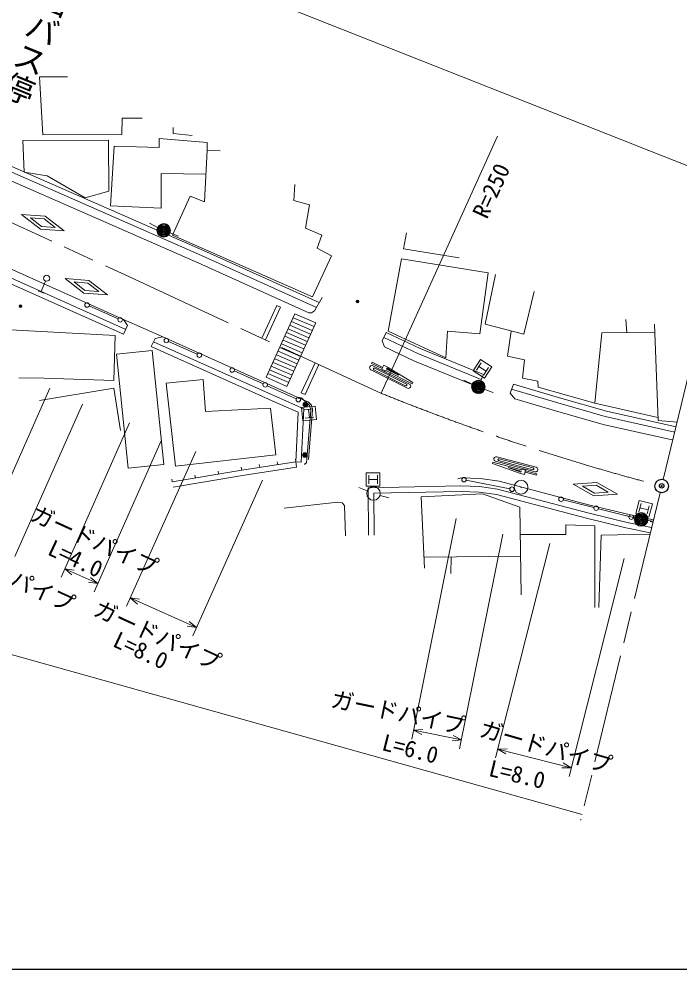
# Model space of a CAD drawing. Units: millimetres, scale not verified. Extents: x 40000 to 680000, y 20000 to 380000.
# Drawn here: x 390777 to 463542, y 205000 to 309638 of the extents above; entities that cross this region are included whole.
import ezdxf
from ezdxf.enums import TextEntityAlignment as Align

# ---------------------------------------------------------------- set-up
doc = ezdxf.new("R2010")
doc.units = ezdxf.units.MM
doc.header["$LTSCALE"] = 1000
doc.header["$PDMODE"] = 32
doc.header["$PDSIZE"] = 500
doc.linetypes.add('CHAIN', pattern=[18.5, 12, -1.5, 3.5, -1.5])
for name, color, linetype, lineweight in [('M-BGD', 7, 'Continuous', 13), ('M-BMK', 2, 'CHAIN', 13), ('M-BMK-SRVR', 3, 'Continuous', 25), ('M-STR-HTXT', 7, 'Continuous', 13), ('M-TTL-BAND', 7, 'Continuous', 25)]:
    doc.layers.add(name, color=color, linetype=linetype, lineweight=lineweight)
doc.layers.add('M-OTRS', color=6, linetype='Continuous')
doc.styles.add('@ＭＳ ゴシック', font='')
doc.styles.add('ＭＳ ゴシック', font='')
doc.styles.get('@ＭＳ ゴシック').set_extended_font_data('@MS Gothic')
doc.styles.get('ＭＳ ゴシック').set_extended_font_data('MS Gothic')

# ---------------------------------------------------------------- blocks, each defined once
blk = doc.blocks.new('BUHIN10')
at = {"color": 6, "linetype": 'Continuous', "lineweight": 25}
for radius in [50, 43.8, 37.5, 31.2, 25, 18.8, 12.5, 6.2]:
    blk.add_circle((0, 0), radius, dxfattribs=at)

msp = doc.modelspace()

# ---------------------------------------------------------------- linework, layer by layer
at = {"layer": 'M-BGD'}
for p, q in [((396133, 303264), (393045, 303264)), ((393045, 303264), (393382, 296864)), ((411090, 284137), (375983, 299550)), ((375741, 299001), (410849, 283588)), ((402084, 296920), (402140, 298717)), ((402140, 298717), (404330, 298717)), ((375775, 298003), (410487, 282764)), ((407755, 297706), (407755, 297032)), ((391193, 296246), (400625, 296302)), ((391193, 296246), (391361, 292765)), ((393382, 296864), (402084, 296920)), ((400625, 296302), (400681, 290688)), ((406199, 295468), (406199, 296478)), ((406199, 296478), (411477, 296029)), ((407755, 297032), (409832, 296808)), ((430645, 268416), (443436, 296748)), ((400865, 289067), (401258, 295636)), ((401258, 295636), (406199, 295468)), ((411196, 289516), (411477, 295187)), ((411477, 296029), (411477, 295187)), ((411477, 295187), (412936, 295131)), ((393887, 292372), (391361, 292765)), ((398042, 289958), (393887, 292372)), ((411346, 292541), (406424, 292604)), ((406424, 292604), (406424, 288786)), ((421133, 291425), (421021, 289629)), ((400681, 290688), (398042, 289958)), ((407659, 285811), (409624, 290134)), ((409624, 290134), (411196, 289516)), ((406424, 288786), (400865, 289067)), ((421021, 289629), (422761, 289179)), ((422761, 289179), (422312, 286597)), ((393128, 286504), (391061, 288099)), ((391061, 288099), (393664, 287905)), ((393664, 287905), (395731, 286311)), ((393552, 287613), (392036, 287725)), ((392036, 287725), (393240, 286797)), ((394755, 286684), (393240, 286797)), ((393552, 287613), (394755, 286684)), ((406035, 286687), (405141, 287135)), ((395731, 286311), (393128, 286504)), ((407402, 286073), (408331, 285702)), ((423098, 279018), (407659, 285811)), ((422312, 286597), (424109, 285811)), ((424109, 285811), (423603, 284407)), ((433438, 286075), (433101, 284334)), ((410856, 283584), (423533, 277878)), ((423830, 278403), (411103, 284131)), ((423603, 284407), (425175, 283565)), ((433101, 284334), (439221, 283324)), ((402285, 276555), (388715, 282622)), ((422681, 277275), (410487, 282764)), ((425175, 283565), (423098, 279018)), ((432877, 283211), (431417, 275239)), ((432877, 283211), (442421, 281695)), ((388350, 281800), (402537, 275456)), ((442421, 281695), (441523, 274958)), ((442094, 276034), (443217, 281480)), ((402291, 274909), (388107, 281251)), ((393693, 280780), (393194, 279563)), ((397928, 279452), (395859, 281043)), ((395859, 281043), (398462, 280853)), ((398351, 280560), (396835, 280671)), ((396835, 280671), (398040, 279744)), ((398351, 280560), (399556, 279634)), ((398462, 280853), (400531, 279262)), ((392879, 279692), (393504, 279436)), ((400531, 279262), (397928, 279452)), ((399556, 279634), (398040, 279744)), ((446361, 274911), (447484, 279627)), ((424155, 278978), (423314, 277491)), ((398500, 278032), (401692, 276612)), ((417496, 274490), (419171, 278072)), ((419579, 277882), (417904, 274301)), ((419171, 278072), (419579, 277882)), ((423314, 277491), (422991, 277275)), ((402726, 275875), (402285, 276555)), ((406598, 274622), (402285, 276555)), ((418001, 270183), (421146, 277147)), ((423067, 275346), (420776, 276326)), ((423252, 275756), (420961, 276737)), ((421146, 277147), (423438, 276166)), ((422991, 277275), (422681, 277275)), ((457702, 275110), (457590, 276539)), ((401376, 274774), (387598, 275537)), ((402291, 274909), (402726, 275875)), ((423438, 276166), (420272, 269177)), ((422695, 274526), (420405, 275506)), ((420591, 275916), (422881, 274936)), ((437761, 272319), (431417, 275239)), ((437930, 275239), (437761, 272319)), ((441523, 274958), (437930, 275239)), ((442094, 276034), (446361, 274911)), ((444564, 272497), (444957, 275248)), ((460734, 276034), (461127, 265423)), ((401376, 274774), (401202, 269839)), ((405774, 274464), (405318, 273551)), ((406598, 274622), (405774, 274464)), ((422073, 267695), (406598, 274622)), ((419850, 274276), (422138, 273296)), ((422324, 273706), (420035, 274686)), ((420220, 275096), (422510, 274116)), ((431184, 275121), (430769, 274186)), ((430769, 274186), (431029, 273533)), ((430940, 274572), (434683, 272785)), ((434927, 273334), (431184, 275121)), ((454165, 267332), (454951, 275080)), ((454951, 275080), (460767, 275143)), ((401498, 272733), (405425, 273140)), ((419313, 267300), (405318, 273551)), ((405425, 273140), (406728, 260574)), ((405586, 274088), (419558, 267848)), ((407218, 274128), (410396, 272714)), ((419479, 273455), (421767, 272476)), ((421952, 272886), (419664, 273865)), ((434318, 271962), (431029, 273533)), ((441914, 270466), (434927, 273334)), ((402802, 260166), (401498, 272733)), ((421210, 271246), (418923, 272225)), ((419108, 272635), (421395, 271656)), ((421581, 272066), (419294, 273045)), ((434683, 272785), (441664, 269920)), ((440768, 270869), (441564, 272140)), ((441564, 272140), (442835, 271344)), ((446417, 272104), (444564, 272497)), ((446193, 270083), (446417, 272104)), ((420838, 270426), (418553, 271404)), ((418738, 271814), (421024, 270836)), ((421850, 268478), (423369, 271777)), ((423777, 271589), (422261, 268295)), ((429594, 271707), (429661, 271841)), ((430756, 271126), (429594, 271707)), ((429661, 271841), (430824, 271260)), ((429739, 271439), (433764, 269426)), ((433429, 269426), (429940, 271170)), ((430947, 271506), (430723, 271059)), ((430723, 271059), (431125, 270857)), ((430947, 271506), (431349, 271305)), ((431226, 271059), (432544, 270399)), ((431282, 271170), (431237, 271081)), ((432544, 270399), (431272, 271176)), ((431349, 271305), (434133, 269605)), ((440740, 269326), (434318, 271962)), ((441653, 271753), (441155, 270958)), ((441404, 271355), (442199, 270858)), ((442448, 271255), (441950, 270461)), ((442835, 271344), (442039, 270073)), ((390759, 270118), (393525, 270061)), ((393525, 270061), (401202, 269839)), ((414466, 270868), (417655, 269443)), ((420272, 269177), (418001, 270183)), ((420467, 269606), (418182, 270584)), ((418367, 270994), (420652, 270016)), ((429515, 270991), (433540, 268979)), ((429851, 270991), (433339, 269247)), ((431170, 270947), (431125, 270857)), ((434066, 269471), (431159, 270924)), ((442039, 270073), (440768, 270869)), ((441419, 269387), (441914, 270466)), ((447877, 269746), (446193, 270083)), ((393017, 267634), (401202, 268989)), ((401202, 268989), (401936, 264304)), ((411060, 269937), (406964, 269533)), ((408019, 260373), (406964, 269533)), ((411060, 269937), (411303, 266400)), ((418112, 269239), (421301, 267815)), ((434133, 269605), (434066, 269471)), ((440668, 269424), (439760, 269843)), ((441419, 269387), (440740, 269326)), ((445207, 269426), (444853, 268415)), ((450261, 267919), (445207, 269426)), ((447933, 269072), (447877, 269746)), ((454165, 267332), (447933, 269072)), ((421587, 267869), (421632, 267897)), ((421632, 267897), (421686, 267916)), ((421686, 267916), (421729, 267921)), ((421729, 267921), (421781, 267918)), ((421781, 267918), (421830, 267904)), ((421830, 267904), (421870, 267883)), ((421850, 268478), (422261, 268295)), ((421870, 267883), (421905, 267857)), ((442052, 268846), (442988, 268495)), ((444853, 268415), (445369, 267812)), ((445009, 268859), (450092, 267343)), ((455457, 266433), (450261, 267919)), ((421502, 266321), (419313, 267300)), ((419558, 267848), (422121, 266702)), ((421552, 267838), (421587, 267869)), ((421884, 266859), (423376, 267012)), ((422036, 265367), (421884, 266859)), ((421905, 267857), (422091, 267690)), ((422073, 267695), (422596, 267475)), ((422463, 267355), (422091, 267690)), ((422463, 267355), (422764, 267084)), ((422596, 267475), (422986, 267102)), ((422764, 267084), (422915, 266571)), ((422986, 267102), (423102, 266607)), ((423376, 267012), (423528, 265519)), ((449840, 266479), (445369, 267812)), ((450092, 267343), (455309, 265851)), ((461114, 265757), (454165, 267332)), ((411303, 266400), (418461, 266763)), ((419039, 261642), (418461, 266763)), ((421243, 260866), (421502, 266321)), ((421843, 260838), (422121, 266702)), ((423125, 266703), (422192, 266608)), ((422915, 266571), (422493, 261597)), ((423102, 266607), (422638, 261131)), ((422658, 266656), (422754, 265723)), ((455086, 264979), (449840, 266479)), ((455309, 265851), (462964, 264137)), ((463105, 264720), (455457, 266433)), ((423528, 265519), (422036, 265367)), ((423220, 265771), (422287, 265675)), ((462160, 263394), (455086, 264979)), ((461127, 265423), (463233, 265248)), ((462754, 263270), (462160, 263394)), ((419039, 261642), (408019, 260373)), ((422451, 261099), (422493, 261597)), ((406728, 260574), (402802, 260166)), ((421243, 260866), (415292, 259960)), ((421243, 260866), (415292, 259960)), ((417275, 260262), (417230, 260559)), ((419259, 260564), (419214, 260861)), ((421243, 260866), (421198, 261163)), ((421243, 260866), (421334, 260273)), ((421243, 260866), (421843, 260838)), ((422202, 260622), (422159, 260622)), ((422254, 260630), (422202, 260622)), ((422299, 260650), (422254, 260630)), ((422342, 260679), (422299, 260650)), ((422375, 260714), (422342, 260679)), ((422404, 260757), (422375, 260714)), ((422420, 260801), (422404, 260757)), ((422430, 260850), (422420, 260801)), ((422451, 261099), (422430, 260850)), ((442917, 260679), (442956, 260824)), ((445988, 259581), (442917, 260679)), ((442956, 260824), (446097, 259991)), ((447592, 259776), (443242, 260929)), ((447720, 260259), (443370, 261413)), ((443571, 260997), (447340, 259998)), ((447392, 260191), (443622, 261191)), ((415292, 259960), (407642, 258654)), ((415292, 259960), (407642, 258654)), ((412742, 259525), (412691, 259820)), ((415292, 259960), (415241, 260256)), ((415292, 259960), (415246, 260257)), ((421334, 260273), (415387, 259368)), ((429010, 258166), (429010, 259666)), ((429010, 259666), (430510, 259666)), ((430510, 259666), (430510, 258166)), ((444634, 260224), (446038, 259722)), ((446059, 259846), (444634, 260224)), ((446423, 259465), (445988, 259581)), ((446027, 259726), (446052, 259822)), ((446091, 259967), (446116, 260064)), ((446551, 259949), (446116, 260064)), ((446423, 259465), (446551, 259949)), ((447750, 259398), (446494, 259731)), ((446532, 259876), (447789, 259543)), ((447789, 259543), (447750, 259398)), ((407642, 258654), (407591, 258950)), ((415387, 259368), (407743, 258063)), ((410192, 259089), (410141, 259385)), ((429291, 259384), (429291, 258447)), ((429291, 258916), (430229, 258916)), ((430229, 259384), (430229, 258447)), ((439441, 259100), (439095, 259003)), ((441557, 259027), (439441, 259100)), ((440010, 258855), (444797, 257891)), ((443623, 258729), (441557, 259027)), ((453617, 256103), (443623, 258729)), ((451777, 258409), (454381, 258580)), ((454381, 258580), (456650, 257288)), ((429111, 257666), (428187, 258047)), ((430510, 258166), (429010, 258166)), ((429229, 258013), (439410, 258201)), ((429261, 252770), (429229, 258013)), ((439389, 257601), (429832, 257419)), ((429832, 257419), (429861, 252773)), ((441423, 257530), (439389, 257601)), ((439410, 258201), (441477, 258129)), ((443324, 257256), (441423, 257530)), ((441477, 258129), (443444, 257845)), ((443444, 257845), (453396, 255230)), ((454045, 257118), (451777, 258409)), ((454311, 258274), (452794, 258175)), ((452794, 258175), (454115, 257423)), ((455632, 257522), (454115, 257423)), ((454311, 258274), (455632, 257522)), ((419979, 255742), (425877, 256438)), ((425877, 256438), (426354, 256364)), ((430524, 257169), (431484, 256887)), ((441799, 257321), (435057, 257012)), ((435057, 257012), (435417, 249137)), ((445917, 255880), (441799, 257321)), ((453248, 254649), (443324, 257256)), ((450693, 256685), (454071, 255823)), ((456650, 257288), (454045, 257118)), ((458673, 255154), (459052, 256605)), ((459052, 256605), (460503, 256225)), ((426354, 256364), (426610, 256035)), ((426610, 256035), (426720, 252701)), ((446071, 246203), (445917, 255880)), ((458096, 255010), (453617, 256103)), ((454556, 255700), (457934, 254838)), ((459253, 256262), (459016, 255355)), ((459135, 255808), (460042, 255571)), ((460160, 256024), (459923, 255117)), ((460503, 256225), (460124, 254774)), ((457741, 253553), (453248, 254649)), ((453396, 255230), (457883, 254136)), ((458539, 254699), (457569, 254942)), ((460629, 254491), (458096, 255010)), ((460124, 254774), (458673, 255154)), ((460009, 254411), (460590, 254328)), ((460565, 254225), (460253, 254278)), ((450961, 252843), (450961, 253924)), ((450961, 253924), (454152, 253821)), ((454152, 253821), (454152, 244814)), ((460276, 253032), (457795, 253541)), ((457916, 254128), (460418, 253616)), ((445965, 252840), (450961, 252843)), ((454873, 252792), (454615, 244814)), ((460239, 252879), (454873, 252792)), ((435361, 250365), (446003, 250476)), ((438350, 250396), (438299, 248571))]:
    msp.add_line(p, q, dxfattribs=at)
for centre, radius in [((406706, 286352), 746), ((406706, 286352), 660), ((406706, 286352), 574), ((406706, 286352), 484), ((406706, 286352), 398), ((406706, 286352), 292), ((406706, 286352), 202), ((406706, 286352), 116), ((406706, 286352), 22.5), ((393820, 281090), 335), ((398271, 278134), 249), ((428041, 278532), 150), ((428041, 278532), 131), ((428041, 278532), 112), ((428041, 278532), 93.8), ((428041, 278532), 75), ((428041, 278532), 56.2), ((428041, 278532), 37.5), ((428041, 278532), 18.8), ((390945, 278009), 150), ((390945, 278009), 131), ((390945, 278009), 112), ((390945, 278009), 93.8), ((390945, 278009), 75), ((390945, 278009), 56.2), ((390945, 278008), 37.5), ((390945, 278009), 18.8), ((401920, 276511), 249), ((406990, 274229), 249), ((410624, 272613), 249), ((414237, 270970), 249), ((417884, 269341), 249), ((441349, 269110), 746), ((441349, 269110), 660), ((441349, 269110), 574), ((441349, 269110), 484), ((441349, 269110), 398), ((441349, 269110), 292), ((441349, 269110), 202), ((441349, 269110), 116), ((441349, 269110), 22.5), ((421530, 267713), 249), ((422296, 267170), 249), ((422296, 267170), 220), ((422296, 267170), 191), ((422296, 267170), 161), ((422296, 267170), 132), ((422296, 267170), 97.5), ((422296, 267170), 67.5), ((422296, 267170), 38.7), ((422296, 267170), 7.5), ((422245, 261618), 249), ((422245, 261618), 220), ((422245, 261618), 191), ((422245, 261618), 161), ((422245, 261618), 132), ((422245, 261618), 97.5), ((422245, 261618), 67.5), ((422245, 261618), 38.7), ((422245, 261618), 7.5), ((439764, 258904), 249), ((446050, 258065), 746), ((429805, 257381), 746), ((445042, 257842), 249), ((446050, 258065), 22.5), ((450451, 256747), 249), ((454314, 255761), 249), ((458177, 254776), 249), ((459266, 254518), 746), ((459266, 254518), 660), ((459266, 254518), 574), ((459266, 254518), 484), ((459266, 254518), 398), ((459266, 254518), 292), ((459266, 254518), 202), ((459266, 254518), 116), ((459266, 254518), 22.5)]:
    msp.add_circle(centre, radius, dxfattribs=at)
for centre, radius, start, end in [((429627, 271215), 250, 63.43494, 243.43495), ((429896, 271081), 100, 63.43494, 243.43495), ((433384, 269337), 100, 243.43494, 63.43494), ((433652, 269203), 250, 243.43494, 63.43494), ((443306, 261171), 250, 75.15277, 255.15277), ((443596, 261094), 100, 75.15277, 255.15277), ((447366, 260095), 100, 255.15277, 75.15277), ((447656, 260018), 250, 255.15277, 75.15277)]:
    msp.add_arc(centre, radius, start, end, dxfattribs=at)
at = {"layer": 'M-BMK'}
for p, q in [((461701, 258920), (470227, 294141)), ((383486, 290199), (402923, 281221)), ((402923, 281221), (430645, 268416)), ((461348, 257462), (452614, 221377))]:
    msp.add_line(p, q, dxfattribs=at)
msp.add_arc((524508, 500127), 250000, 247.94786, 255.23622, dxfattribs=at)
at = {"layer": 'M-BMK-SRVR'}
msp.add_circle((461525, 258191), 746, dxfattribs=at)
at = {"layer": 'M-OTRS'}
msp.add_point((461529, 258224), dxfattribs=at)
at = {"layer": 'M-STR-HTXT'}
for p, q in [((469569, 291425), (382522, 325854)), ((394188, 268958), (386668, 252055)), ((390317, 250432), (397779, 267204)), ((402950, 265147), (395401, 248171)), ((399035, 246554), (406424, 263167)), ((410238, 262013), (402619, 244954)), ((409911, 241697), (417565, 258836)), ((438900, 254610), (434009, 230313)), ((439286, 229250), (444050, 252913)), ((449215, 251865), (443237, 228249)), ((451325, 226201), (457406, 250224)), ((396604, 248415), (395807, 249084)), ((395807, 249084), (396837, 248938)), ((395807, 249084), (399442, 247468)), ((398645, 248137), (399442, 247468)), ((399442, 247468), (398412, 247614)), ((403822, 245197), (403026, 245867)), ((403026, 245867), (404056, 245719)), ((403026, 245867), (410319, 242610)), ((409523, 243281), (410319, 242610)), ((410319, 242610), (409289, 242758)), ((452769, 222017), (383226, 241525)), ((434206, 231293), (435243, 231375)), ((435130, 230814), (434206, 231293)), ((434206, 231293), (439484, 230230)), ((439484, 230230), (438447, 230148)), ((438560, 230710), (439484, 230230)), ((443483, 229218), (444522, 229249)), ((444381, 228694), (443483, 229218)), ((443483, 229218), (451571, 227171)), ((451571, 227171), (450531, 227140)), ((450672, 227695), (451571, 227171))]:
    msp.add_line(p, q, dxfattribs=at)
at = {"layer": 'M-TTL-BAND'}
msp.add_line((40000, 205000), (579000, 205000), dxfattribs=at)

# ---------------------------------------------------------------- block references
at = {"layer": 'M-OTRS', "rotation": 296}
msp.add_blockref('BUHIN10', (461515, 258181), dxfattribs=at)

# ---------------------------------------------------------------- texts
at = {"layer": 'M-BGD'}
for s, height, rotation, style, p in [('川西バス停', 2566, 247.8, '@ＭＳ ゴシック', (394714, 317376)), ('R=250', 1833, 65.3, 'ＭＳ ゴシック', (442789, 287279))]:
    msp.add_text(s, height=height, rotation=rotation, dxfattribs=dict(at, style=style)).set_placement(p, align=Align.BOTTOM_LEFT)
at = {"layer": 'M-STR-HTXT', "style": 'ＭＳ ゴシック'}
for s, rotation, p in [('ガードパイプ', 335.4, (391657, 254004)), ('L=4.0', 334.9, (393559, 250199)), ('ガードパイプ', 335.4, (382501, 249958)), ('ガードパイプ', 335.4, (398598, 243540)), ('L=8.0', 334.9, (400739, 240091)), ('ガードパイプ', 348.2, (424885, 233361)), ('ガードパイプ', 343.9, (441176, 230150)), ('L=6.0', 345.7, (430474, 228604)), ('L=8.0', 346.4, (442246, 225750))]:
    msp.add_text(s, height=1833, rotation=rotation, dxfattribs=at).set_placement(p, align=Align.BOTTOM_LEFT)

doc.saveas('drawing.dxf')
